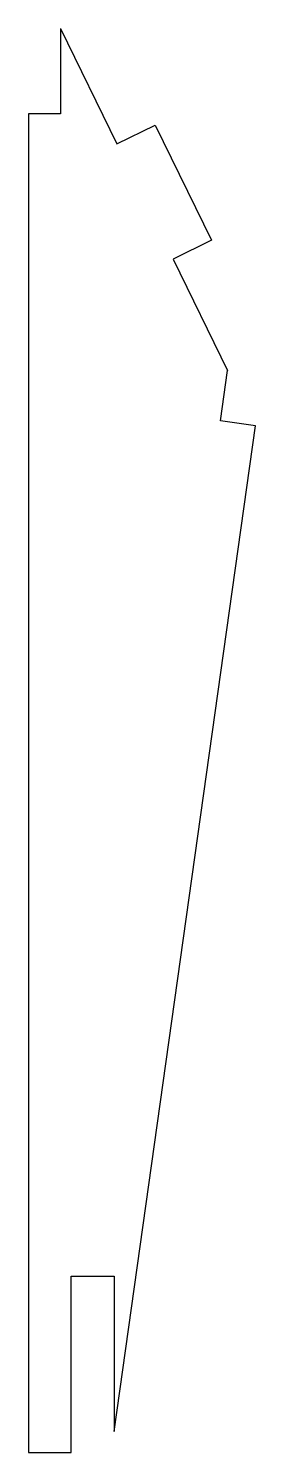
# Model space of a CAD drawing. Header units: millimetres. Extents: x 15.8 to 26.5, y 8.1 to 74.7.
import ezdxf

# ---------------------------------------------------------------- set-up
doc = ezdxf.new("R2010")
doc.units = ezdxf.units.MM
doc.layers.add('细线层', color=4, linetype='Continuous', lineweight=25)

msp = doc.modelspace()

# ---------------------------------------------------------------- linework, layer by layer
at = {"layer": '细线层'}
for p, q in [((17.343, 74.703), (17.343, 70.703)), ((17.343, 74.703), (19.974, 69.31)), ((17.343, 70.703), (15.843, 70.703)), ((15.843, 70.703), (15.843, 8.08)), ((19.974, 69.31), (21.771, 70.187)), ((21.771, 70.187), (24.401, 64.794)), ((24.401, 64.794), (22.604, 63.917)), ((22.604, 63.917), (25.147, 58.703)), ((24.815, 56.346), (25.147, 58.703)), ((19.843, 9.068), (26.456, 56.114)), ((26.456, 56.114), (24.815, 56.346)), ((17.843, 8.08), (17.843, 16.33)), ((17.843, 16.33), (19.843, 16.33)), ((19.843, 16.33), (19.843, 9.068)), ((15.843, 8.08), (17.843, 8.08))]:
    msp.add_line(p, q, dxfattribs=at)

doc.saveas('drawing.dxf')
